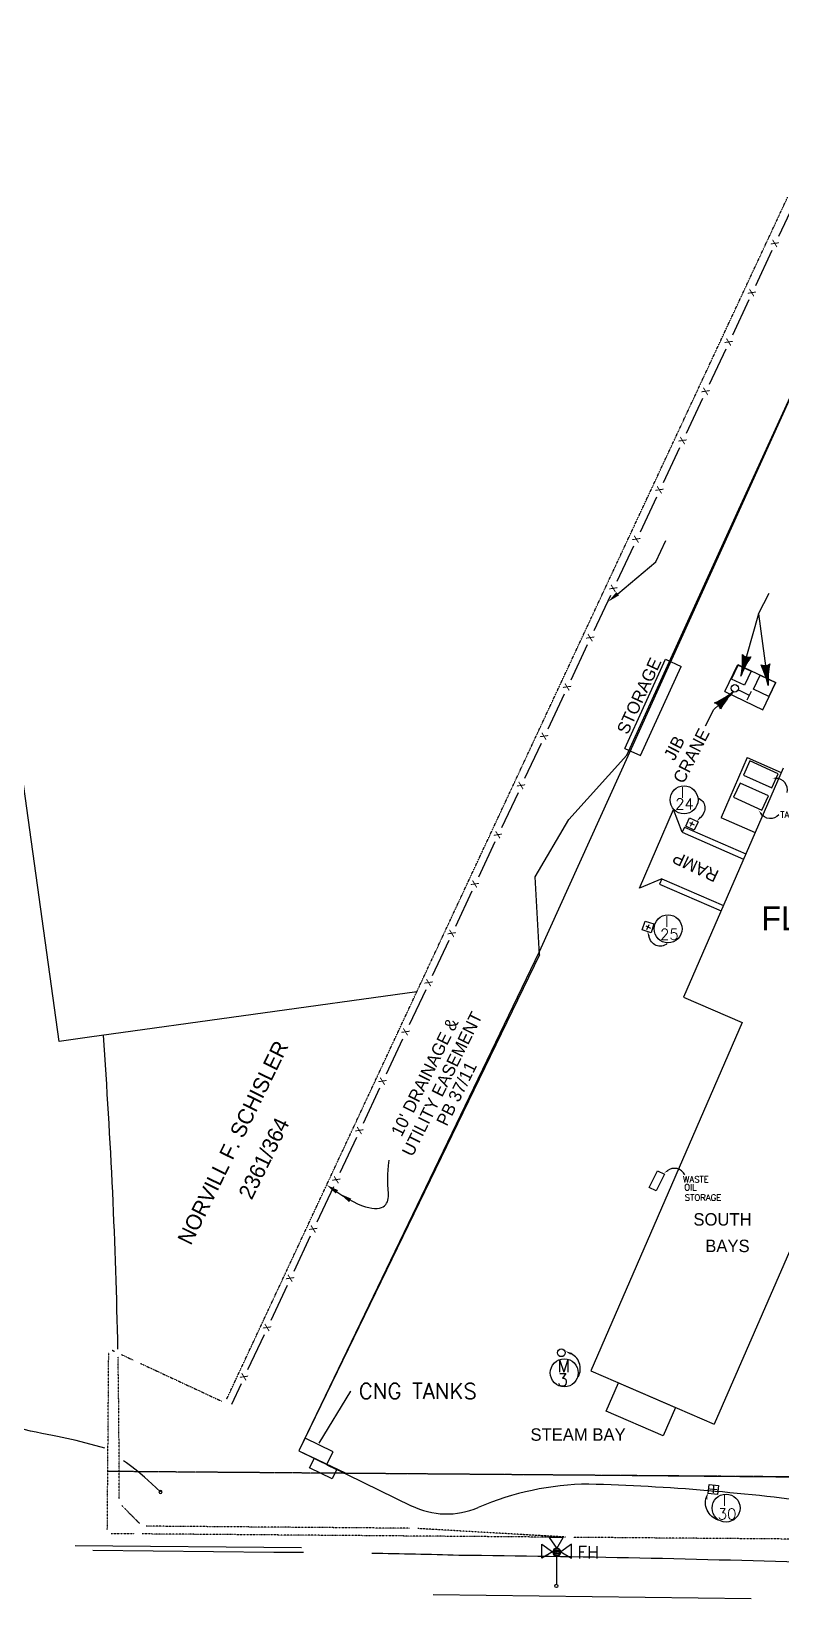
# Model space of a CAD drawing. Header units: inches. Extents: x -46627 to 16189, y -40789 to 47130.
# Drawn here: x -37545 to -31753, y -29460 to -17363 of the extents above; entities that cross this region are included whole.
import ezdxf
from ezdxf.enums import TextEntityAlignment as Align

# ---------------------------------------------------------------- set-up
doc = ezdxf.new("R2010")
doc.units = ezdxf.units.IN
doc.header["$MEASUREMENT"] = 0
doc.linetypes.add('DIVIDE', pattern=[1.25, 0.5, -0.25, 0, -0.25, 0, -0.25])
doc.linetypes.add('HIDDEN2', pattern=[0.1875, 0.125, -0.0625])
for name, color, linetype in [('10', 7, 'CONTINUOUS'), ('12', 7, 'CONTINUOUS'), ('13', 7, 'CONTINUOUS'), ('14', 7, 'CONTINUOUS'), ('15', 7, 'CONTINUOUS'), ('16', 7, 'CONTINUOUS'), ('18', 7, 'CONTINUOUS'), ('19', 7, 'CONTINUOUS'), ('20', 7, 'CONTINUOUS'), ('31', 7, 'CONTINUOUS'), ('4', 7, 'CONTINUOUS'), ('41', 7, 'CONTINUOUS'), ('5', 7, 'CONTINUOUS'), ('6', 7, 'CONTINUOUS'), ('62', 7, 'CONTINUOUS'), ('7', 7, 'CONTINUOUS'), ('8', 7, 'CONTINUOUS'), ('9', 7, 'CONTINUOUS')]:
    doc.layers.add(name, color=color, linetype=linetype)
doc.styles.add('ROMANS', font='ROMANS', dxfattribs={"height": 0.2})
doc.styles.add('txt', font='TXT', dxfattribs={"height": 0.2})
doc.dimstyles.new('MSADIM', dxfattribs={"dimtxt": 1.5, "dimasz": 1.5, "dimexe": 0.75, "dimexo": 0.75, "dimgap": 0.75, "dimtad": 0, "dimdec": 3, "dimzin": 2, "dimdsep": 46, "dimtxsty": 'txt', "dimcen": 0.75, "dimse1": 1, "dimse2": 1, "dimadec": 0, "dimazin": 0, "dimtfac": 1, "dimtdec": 3, "dimtofl": 0, "dimtmove": 0, "dimatfit": 3, "dimfxl": 1, "dimtvp": 0.75, "dimtolj": 1, "dimtzin": 2, "dimarcsym": 0})

# ---------------------------------------------------------------- blocks, each defined once
blk = doc.blocks.new('BWIRE')
at = {"layer": '16', "color": 6, "linetype": 'Continuous', "style": 'txt'}
blk.add_text('x', height=0.0833, dxfattribs=at).set_placement((0, -0.0282), align=Align.CENTER)
blk = doc.blocks.new('*O55')
at = {"layer": '6', "color": 7, "linetype": 'Continuous', "style": 'ROMANS'}
blk.add_text('CNG TANKS', height=10, dxfattribs=at).set_placement((5, 5), align=Align.TOP_LEFT)
blk = doc.blocks.new('HR')
at = {"layer": '62', "color": 32, "linetype": 'Continuous'}
blk.add_arc((-1.57, -1.83), 2.41, 49.3426, 155.0435, dxfattribs=at)
blk.add_solid([(-4.18, -1.51), (-3.76, -0.47), (-3.45, -0.67), (-3.75, -0.81)], dxfattribs=at)

msp = doc.modelspace()

# ---------------------------------------------------------------- linework, layer by layer
at = {"layer": '12', "color": 62, "linetype": 'Continuous'}
for p, q in [((-32191.5212, -22459.5863), (-32090.5028, -22249.7603)), ((-32090.5028, -22249.7603), (-31798.9736, -22388.6927)), ((-32191.5212, -22459.5863), (-31898.924, -22599.0671)), ((-31898.924, -22599.0671), (-31798.9736, -22388.6927)), ((-32850.3248, -23976.1235), (-32587.778, -23370.3563)), ((-32522.5844, -23545.4843), (-32587.778, -23370.3563)), ((-32504.4356, -23504.8931), (-32522.5844, -23545.4843)), ((-32522.5844, -23545.4843), (-32047.1636, -23751.8807)), ((-32504.4356, -23504.8931), (-32030.0816, -23710.7399)), ((-32678.3408, -23903.9195), (-32850.3248, -23976.1235)), ((-32678.3408, -23903.9195), (-32696.4908, -23944.5107)), ((-32696.4908, -23944.5107), (-32221.6172, -24151.9739)), ((-32678.3408, -23903.9195), (-32203.4672, -24111.3815))]:
    msp.add_line(p, q, dxfattribs=at)
at = {"layer": '13', "color": 7, "linetype": 'Continuous'}
for p, q in [((-32963.7128, -22897.7495), (-32650.4288, -22209.7175)), ((-32650.4288, -22209.7175), (-32530.2956, -22264.4183)), ((-32843.5808, -22952.4503), (-32530.2956, -22264.4183)), ((-32963.7128, -22897.7495), (-32843.5808, -22952.4503))]:
    msp.add_line(p, q, dxfattribs=at)
msp.add_open_spline([(-35186.8916, -26320.7039), (-35061.4352, -26405.8019), (-34893.122, -26471.6375), (-34783.352, -26420.4323), (-34790.6696, -26296.0751), (-34797.9872, -26193.6623), (-34783.352, -26076.6203)], degree=3, dxfattribs=at)
for points in [[(-35195.8736, -26333.9447), (-35177.9108, -26307.4631), (-35266.34, -26266.8143)], [(-35092.46, -26400.1595), (-35075.2772, -26373.1643), (-35164.8548, -26335.1135)]]:
    msp.add_solid(points, dxfattribs=at)
at = {"layer": '14', "color": 212, "linetype": 'Continuous'}
for points in [[(-36977.9804, -28299.9911), (-37198.6604, -28240.6031), (-37234.2284, -28231.8503), (-37270.2536, -28223.6651), (-37306.9436, -28215.8603), (-37344.5024, -28208.2439), (-37383.1364, -28200.6287), (-37423.0508, -28192.8239), (-37464.4508, -28184.6387), (-37507.5416, -28175.8859), (-37552.5344, -28166.3423), (-37599.662, -28155.6611), (-37649.1608, -28143.4631), (-37701.266, -28129.3691), (-37756.2176, -28112.9999), (-37814.252, -28093.9775), (-37875.6044, -28071.9203), (-37940.5136, -28046.4503)], [(-36548.528, -28637.0003), (-36614.1476, -28575.3791), (-36672.1244, -28523.2379), (-36723.542, -28479.4403), (-36769.4816, -28442.8463), (-36811.028, -28412.3207), (-36834.1736, -28396.8251)]]:
    msp.add_lwpolyline(points, dxfattribs=at)
msp.add_lwpolyline([(-36560.5278, -28637.0002, 1), (-36536.5278, -28637.0002, 1), (-36560.5278, -28637.0002)], format="xyb", dxfattribs=at)
msp.add_lwpolyline([(-36560.5278, -28637.0002, 1), (-36536.5278, -28637.0002, 1), (-36560.5278, -28637.0002)], format="xyb", dxfattribs=at)
at = {"layer": '15', "color": 4, "linetype": 'Continuous'}
for p, q in [((-32456.9696, -23498.0483, -0.006), (-32439.1772, -23461.8335, -0.006)), ((-32465.3084, -23469.9791, -0.006), (-32429.0936, -23487.7715, -0.006)), ((-32802.5888, -24266.3219, -0.006), (-32766.374, -24284.1143, -0.006)), ((-32794.25, -24294.3911, -0.006), (-32776.4576, -24258.1763, -0.006)), ((-32251.7204, -28619.4815, -0.006), (-32310.5948, -28614.8399, -0.006)), ((-32278.6244, -28585.9799, -0.006), (-32283.266, -28644.8543, -0.006))]:
    msp.add_line(p, q, dxfattribs=at)
at = {"layer": '15', "color": 4, "linetype": 'Continuous', "elevation": -0.0012}
for points in [[(-32494.448, -23498.9615), (-32464.2068, -23433.6203), (-32398.8656, -23463.8615), (-32429.108, -23529.2051)], [(-32829.8672, -24298.6007), (-32807.3144, -24230.2235), (-32738.9384, -24252.7763), (-32761.4912, -24321.1547)], [(-32320.6832, -28649.9867), (-32313.2504, -28578.3707), (-32241.6356, -28585.8047), (-32249.0684, -28657.4219)]]:
    msp.add_lwpolyline(points, close=True, dxfattribs=at)
at = {"layer": '15', "color": 4, "linetype": 'Continuous'}
for centre, radius in [((-32506.9971, -23294.9371, -0.0012), 108), ((-32630.1544, -24290.4595, -0.0012), 108), ((-33454.3289, -27562.3964, -0.0012), 30), ((-33431.6997, -27717.4466, -0.0012), 108), ((-32182.5307, -28761.4289, -0.0012), 108)]:
    msp.add_circle(centre, radius, dxfattribs=at)
at = {"layer": '16', "color": 6, "linetype": 'Continuous'}
for p, q in [((-31665.1784, -18706.5995), (-31777.8428, -18947.0939)), ((-31828.7492, -19055.7599), (-31956.0164, -19327.4279)), ((-32006.9228, -19436.0951), (-32134.19, -19707.7619)), ((-32185.0964, -19816.4291), (-32312.3636, -20088.0959)), ((-32363.27, -20196.7631), (-32490.5372, -20468.4299)), ((-32541.4448, -20577.0971), (-32668.7108, -20848.7651)), ((-32719.6184, -20957.4311), (-32846.8844, -21229.0991)), ((-32897.792, -21337.7663), (-33025.0592, -21609.4331)), ((-32724.8948, -21458.3015), (-32647.4336, -21293.7611)), ((-33019.1564, -21704.0675), (-32724.8948, -21458.3015)), ((-33075.9656, -21718.1003), (-33203.2328, -21989.7671)), ((-33254.1392, -22098.4343), (-33381.4064, -22370.1011)), ((-33432.3128, -22478.7683), (-33559.58, -22750.4351)), ((-33610.4864, -22859.1023), (-33737.7536, -23130.7703)), ((-33788.66, -23239.4363), (-33915.9272, -23511.1043)), ((-33966.8348, -23619.7715), (-34094.1008, -23891.4383)), ((-34145.0084, -24000.1055), (-34272.2744, -24271.7723)), ((-34323.182, -24380.4395), (-34450.4492, -24652.1063)), ((-34501.3556, -24760.7735), (-34628.6228, -25032.4415)), ((-34679.5292, -25141.1075), (-34806.7964, -25412.7755)), ((-34857.7028, -25521.4427), (-34984.97, -25793.1095)), ((-35035.8764, -25901.7767), (-35163.1436, -26173.4435)), ((-35214.05, -26282.1107), (-35341.3172, -26553.7775)), ((-35392.2248, -26662.4447), (-35519.4908, -26934.1115)), ((-35570.3984, -27042.7787), (-35697.6644, -27314.4467)), ((-35748.572, -27423.1127), (-35875.8392, -27694.7807)), ((-35926.7456, -27803.4479), (-36000.9332, -27961.8107))]:
    msp.add_line(p, q, dxfattribs=at)
msp.add_solid([(-33008.9, -21716.3471), (-33029.4128, -21691.7867), (-33092.8388, -21765.6059)], dxfattribs=at)
at = {"layer": '18', "color": 6, "linetype": 'Continuous'}
for p, q in [((-31931.168, -21858.0899), (-31850.0312, -21700.1075)), ((-31931.168, -21858.0899), (-32068.4084, -22340.6987)), ((-31931.168, -21858.0899), (-31857.1952, -22412.7503)), ((-32036.6084, -22228.8743), (-32036.6936, -22187.0123)), ((-32014.7672, -22194.2267), (-32036.6084, -22228.8743)), ((-32030.462, -22206.4007), (-32030.288, -22190.3015)), ((-32020.652, -22192.5527), (-32030.462, -22206.4007)), ((-31867.3136, -22256.4647), (-31873.1144, -22296.6539)), ((-31873.1144, -22296.6539), (-31890.4232, -22259.4359)), ((-31876.0856, -22273.5443), (-31882.3736, -22259.5223)), ((-32276.7248, -22596.5951), (-32126.5784, -22459.2155)), ((-32002.9256, -22488.9959), (-32088.3212, -22445.1383)), ((-32019.92, -22522.0871), (-31985.93, -22455.9047)), ((-32341.4156, -22722.5543), (-32276.7248, -22596.5951)), ((-32249.4584, -22556.6375), (-32213.3084, -22538.7803)), ((-32245.2176, -22561.5131), (-32229.5804, -22554.7055)), ((-32229.5804, -22554.7055), (-32237.7752, -22568.0339)), ((-32213.3084, -22538.7803), (-32234.0828, -22573.9775))]:
    msp.add_line(p, q, dxfattribs=at)
for points in [[(-32040.1052, -22409.7287), (-32139.692, -22362.5771), (-32088.3344, -22254.1055), (-31988.7476, -22301.2571)], [(-31801.1444, -22388.6927), (-31852.7636, -22497.0815), (-31970.7608, -22440.5279), (-31919.1404, -22332.1379)]]:
    msp.add_lwpolyline(points, close=True, dxfattribs=at)
msp.add_circle((-32114.7393, -22433.9307, 0), 28.5773, dxfattribs=at)
for centre, radius, start, end in [((-31458.6004, -22562.3761, 0), 648.2543, 145.14649444, 160.05028611), ((-32702.9926, -22210.964, 0), 648.2543, 348.41070833, 3.3145), ((-32007.6083, -22127.5017, 0), 66.626, 223.64250833, 284.81848611), ((-31458.6004, -22562.3761, 0), 654.4751, 145.70549167, 155.29358056), ((-32702.9926, -22210.964, 0), 654.4751, 353.16741389, 2.75550278), ((-31458.6004, -22562.3761, 0), 660.6959, 146.12515, 152.34433333), ((-32702.9926, -22210.964, 0), 660.6959, 356.11666111, 2.33584444), ((-31886.8257, -22192.647, 0), 66.626, 247.01855556, 308.19453333), ((-32492.0185, -22545.1624, 0), 648.2543, 11.78675556, 26.69054722), ((-32492.0185, -22545.1624, 0), 654.4751, 16.54346111, 26.13155), ((-32492.0185, -22545.1624, 0), 660.6959, 19.49270833, 25.71189167), ((-31210.3376, -22374.0006, 0), 660.6959, 169.50119722, 175.72038056), ((-31210.3376, -22374.0006, 0), 654.4751, 169.08153889, 178.66962778), ((-31210.3376, -22374.0006, 0), 648.2543, 168.52254167, 183.42633333), ((-32529.0485, -21951.4473, 0), 648.2543, 293.45340278, 308.35719444), ((-32529.0485, -21951.4473, 0), 654.4751, 294.0124, 303.60048889), ((-31654.8481, -22904.2201, 0), 654.4751, 141.47432222, 151.06241111), ((-31654.8481, -22904.2201, 0), 648.2543, 136.71761667, 151.62140833), ((-32290.3814, -22609.9026, 0), 66.626, 11.94941667, 73.12539444), ((-32529.0485, -21951.4473, 0), 660.6959, 294.43205833, 300.65124167), ((-31654.8481, -22904.2201, 0), 660.6959, 144.42356944, 150.64275278)]:
    msp.add_arc(centre, radius, start, end, dxfattribs=at)
at = {"layer": '19', "color": 2, "linetype": 'Continuous'}
msp.add_line((-33491.1032, -29133.7643, -0.0012), (-33491.1032, -29349.6107, -0.0012), dxfattribs=at)
at = {"layer": '19', "color": 2, "linetype": 'Continuous', "elevation": -0.0012}
for points in [[(-33440.102, -28988.9471), (-33548.2844, -28988.9471), (-33489.4604, -29072.7563)], [(-33605.7992, -29148.5951), (-33605.7992, -29040.4127), (-33521.99, -29099.2367)], [(-33375.3236, -29148.5951), (-33375.3236, -29040.4127), (-33459.1328, -29099.2367)]]:
    msp.add_lwpolyline(points, close=True, dxfattribs=at)
at = {"layer": '19', "color": 2, "linetype": 'Continuous', "extrusion": (0, 0, -1)}
for centre, radius in [((33489.6222, -29101.5619, 0.0012), 31.077), ((33489.6228, -29101.5613, 0.0012), 24.8616), ((33489.6239, -29101.5603, 0.0012), 14.9169), ((33489.6249, -29101.5594, 0.0012), 5.9668)]:
    msp.add_circle(centre, radius, dxfattribs=at)
at = {"layer": '19', "color": 2, "linetype": 'Continuous'}
msp.add_circle((-33492.7141, -29361.8336, -0.0012), 12.5475, dxfattribs=at)
at = {"layer": '20', "color": 32, "linetype": 'Continuous', "elevation": -0.0012}
for points in [[(-32047.466, -23103.8711), (-31828.7612, -23202.7055), (-31779.3428, -23093.3531), (-31998.0488, -22994.5175)], [(-32124.4388, -23274.5639), (-31905.734, -23373.3983), (-31856.3156, -23264.0459), (-32075.0216, -23165.2103)], [(-32658.0104, -26184.0443), (-32721.5192, -26313.2819), (-32775.3716, -26286.8195), (-32711.858, -26157.5819)]]:
    msp.add_lwpolyline(points, close=True, dxfattribs=at)
at = {"layer": '31', "color": 6, "linetype": 'Continuous'}
msp.add_line((-31873.2284, -22257.4751), (-31876.0856, -22273.5443), dxfattribs=at)
at = {"layer": '4', "color": 230, "linetype": 'Continuous'}
for p, q in [((-32083.4576, -21051.4127), (-30399.728, -17363.2427)), ((-33623.9, -24492.1079), (-33657.104, -23889.5855)), ((-33623.9, -24492.1079), (-35479.79, -28318.4927)), ((-35479.79, -28318.4927), (-34612.2692, -28743.8003))]:
    msp.add_line(p, q, dxfattribs=at)
at = {"layer": '4', "color": 1, "linetype": 'Continuous'}
for p, q in [((-35672.9024, -29104.2635), (-37070.81, -29089.1579)), ((-34443.7232, -29429.5079, -0.0012), (-31989.4256, -29460.3419, -0.0012))]:
    msp.add_line(p, q, dxfattribs=at)
at = {"layer": '4', "color": 230, "linetype": 'Continuous'}
msp.add_lwpolyline([(-33657.104, -23889.5855), (-33396.8456, -23445.8735), (-32948.1896, -22950.5291), (-32083.4576, -21051.4127)], dxfattribs=at)
for centre, radius, start, end in [((-33215.6059, -30817.9748, 0), 2241.6937, 90.69693611, 113.14038889), ((-33711.3721, -45368.2555, 0), 16798.343, 82.13129444, 88.40183611), ((-34339.7719, -28186.7875, 0), 619.6201, 243.954675, 293.11289722)]:
    msp.add_arc(centre, radius, start, end, dxfattribs=at)
at = {"layer": '4', "color": 1, "linetype": 'Continuous'}
for centre, radius, start, end in [((-35696.6845, -77553.6326, 0), 48448.9059, 89.70036111, 89.97224722), ((-35696.6845, -77553.6326, 0), 48448.9059, 88.28445556, 89.07648889), ((-35416.5754, -151691.6572, 0), 122570.8018, 88.145719444, 89.452922222)]:
    msp.add_arc(centre, radius, start, end, dxfattribs=at)
at = {"layer": '41', "color": 94, "linetype": 'Continuous', "extrusion": (4.13697e-08, -1.54185e-08, 1), "elevation": -0.0019}
msp.add_lwpolyline([(-35479.79, -28318.4927), (-35122.568, -28488.8267), (-30968.2628, -28527.7487), (-29346.0992, -28521.2051), (-26633.5952, -28573.5551), (-26161.322, -27530.6495), (-26087.7356, -27152.7527), (-27773.1068, -26475.3311), (-25792.4312, -22112.7863), (-26142.374, -21949.1951), (-25956.1856, -21519.9683), (-31222.85, -19164.1511), (-33624.1412, -24468.3623)], close=True, dxfattribs=at)
at = {"layer": '5', "color": 252, "linetype": 'HIDDEN2'}
msp.add_line((-29454.3476, -28538.2247), (-36955.3316, -28478.5955), dxfattribs=at)
at = {"layer": '6', "color": 7, "linetype": 'Continuous'}
for p, q in [((-32020.6724, -22968.5435), (-32221.6856, -23430.7235)), ((-32020.6724, -22968.5435), (-31756.6172, -23083.5167)), ((-31742.2592, -23050.5047), (-32510.564, -24817.0283)), ((-32221.8752, -23430.6407), (-31957.82, -23545.6139)), ((-32510.564, -24817.0283), (-32057.0396, -25013.5259)), ((-32057.0396, -25013.5259), (-33225.4688, -27700.9751)), ((-31116.7004, -25454.6483), (-32273.558, -28114.3139)), ((-33225.4688, -27700.9751), (-32273.558, -28114.3139)), ((-35432.2484, -28221.5195), (-35479.79, -28318.4927)), ((-35216.3084, -28326.2555), (-35432.2484, -28221.5195)), ((-35397.2708, -28451.8775), (-35360.6132, -28376.2979)), ((-35360.6132, -28376.2979), (-35263.4396, -28423.4291)), ((-35264.864, -28426.3667), (-35189.2844, -28463.0243)), ((-35263.4396, -28423.4291), (-35216.3084, -28326.2555)), ((-35224.5176, -28535.6663), (-35397.2708, -28451.8775)), ((-35187.86, -28460.0867), (-35224.5176, -28535.6663))]:
    msp.add_line(p, q, dxfattribs=at)
msp.add_lwpolyline([(-33108.0164, -28013.6231), (-33012.4256, -27793.4819), (-32572.1432, -27984.6635), (-32667.734, -28204.8047)], close=True, dxfattribs=at)
at = {"layer": '7', "color": 32, "linetype": 'Continuous'}
for p, q in [((-37330.5368, -25159.5479), (-37977.644, -20503.9043)), ((-34569.4808, -24775.7771), (-37097.5772, -25127.1671)), ((-37097.5772, -25127.1671), (-37330.5368, -25159.5479))]:
    msp.add_line(p, q, dxfattribs=at)
msp.add_arc((-83184.7717, -28462.618), 46316.64, 1.14926111, 4.14831111, dxfattribs=at)
at = {"layer": '9', "color": 3, "linetype": 'DIVIDE'}
for p, q in [((-36037.5404, -27921.1367), (-31707.2432, -18643.3511)), ((-36958.9088, -28928.5811), (-36948.0308, -27560.6243)), ((-36920.5928, -27543.2831), (-36904.0556, -27550.9787)), ((-36849.6584, -27576.2939), (-36757.3988, -27619.2275)), ((-36703.0004, -27644.5427), (-36077.4272, -27935.6639)), ((-36711.2288, -28879.3415), (-36847.7936, -28740.6515)), ((-34622.6456, -28917.1571), (-36660.1808, -28900.9559)), ((-36749.1548, -28960.2491), (-36929.1488, -28958.8187)), ((-33423.2192, -28986.6887), (-36689.156, -28960.7267)), ((-33423.17, -28985.1911), (-34562.6972, -28919.1311)), ((-29488.1624, -29017.9703), (-33363.2216, -28987.1663))]:
    msp.add_line(p, q, dxfattribs=at)
at = {"layer": '9', "color": 5, "linetype": 'Continuous'}
msp.add_line((-35460.6536, -29069.2331), (-37206.7448, -29053.6931), dxfattribs=at)
at = {"layer": '9', "color": 3, "linetype": 'DIVIDE'}
msp.add_arc((-83184.7717, -28462.618), 46316.64, 359.71961389, 1.07504167, dxfattribs=at)

# ---------------------------------------------------------------- block references
at = {"layer": '15', "color": 4, "linetype": 'Continuous'}
for p, xscale, yscale, zscale, rotation in [((-32401.6556, -23280.5663, -0.006), 39.93423690003202, -51.45794113842604, 5.761841786652262, 111.5680873281015), ((-32636.2052, -24403.1663, -0.006), 39.93424593750731, -51.45792040000487, 5.761841786652262, 352.4840318777383), ((-32228.894, -28857.9215, -0.006), 53.98542805109153, -47.98350040991059, 50.98440963361708, 311.4126632634363)]:
    msp.add_blockref('HR', p, dxfattribs=dict(at, xscale=xscale, yscale=yscale, zscale=zscale, rotation=rotation))
at = {"layer": '15', "color": 4, "linetype": 'Continuous', "extrusion": (0, 0, -1), "xscale": 50.28803601096128, "yscale": -45.31792331596992, "zscale": 2.485014994318923, "rotation": 261.3548292375882}
msp.add_blockref('HR', (33323.624, -27747.3827, 0.006), dxfattribs=at)
at = {"layer": '16', "color": 6, "linetype": 'Continuous', "xscale": 840.0000000000091, "yscale": 840.0000000000091, "zscale": 840, "rotation": 64.89861111111111}
for p in [(-31803.296, -19001.4275), (-31981.4696, -19381.7615), (-32159.6432, -19762.0955), (-32337.8168, -20142.4295), (-32515.9904, -20522.7635), (-32694.1652, -20903.0975), (-32872.3388, -21283.4327), (-33050.5124, -21663.7667), (-33228.686, -22044.1007), (-33406.8596, -22424.4347), (-33585.0332, -22804.7687), (-33763.2068, -23185.1039), (-33941.3804, -23565.4379), (-34119.5552, -23945.7719), (-34297.7288, -24326.1059), (-34475.9024, -24706.4399), (-34654.076, -25086.7739), (-34832.2496, -25467.1091), (-35010.4232, -25847.4431), (-35188.5968, -26227.7771), (-35366.7704, -26608.1111), (-35544.9452, -26988.4451), (-35723.1188, -27368.7803), (-35901.2924, -27749.1143)]:
    msp.add_blockref('BWIRE', p, dxfattribs=at)
at = {"layer": '20', "color": 32, "linetype": 'Continuous', "zscale": 36}
for p, xscale, yscale, rotation in [((-31712.1716, -23237.6171, -0.0012), 35.99998525314934, 35.99998525314934, 295.9470874107911), ((-31775.8988, -23411.1179, -0.0012), 35.99996212389901, -35.99996212389901, 7.298159644461126), ((-32501.642, -26190.1715, -0.0012), 35.99996329176341, 35.99996329176341, 334.8150839691519)]:
    msp.add_blockref('HR', p, dxfattribs=dict(at, xscale=xscale, yscale=yscale, rotation=rotation))
at = {"layer": '6', "color": 7, "linetype": 'Continuous', "xscale": 12, "yscale": 12, "zscale": 12}
msp.add_blockref('*O55', (-35077.9388, -27858.4019, -0.0012), dxfattribs=at)

# ---------------------------------------------------------------- texts
at = {"layer": '10', "color": 253, "linetype": 'Continuous', "style": 'txt', "width": 0.998002}
msp.add_text('RAMP', height=96.0912, rotation=154.84763448, dxfattribs=at).set_placement((-32418.3366, -23811.5639), align=Align.MIDDLE)
at = {"layer": '13', "color": 7, "linetype": 'Continuous', "style": 'txt'}
msp.add_text('STORAGE', height=96, rotation=65.15616336, dxfattribs=at).set_placement((-32942.6096, -22797.2507))
for s, p in [("10' DRAINAGE &", (-34509.0903, -25434.7716)), ('PB 37/11', (-34265.0108, -25561.3962))]:
    msp.add_text(s, height=96, rotation=63.59437303, dxfattribs=at).set_placement(p, align=Align.MIDDLE)
at = {"layer": '13', "color": 7, "linetype": 'Continuous', "style": 'txt', "width": 0.999838}
msp.add_text('UTILITY EASEMENT', height=96, rotation=63.59355082, dxfattribs=at).set_placement((-34374.8193, -25487.2836), align=Align.MIDDLE)
at = {"layer": '15', "color": 4, "linetype": 'Continuous', "style": 'ROMANS'}
for s, p in [('I', (-32533.4648, -23280.3803, -0.0012)), ('24', (-32574.9032, -23368.4015, -0.0012)), ('I', (-32653.7696, -24276.1463, -0.0012)), ('25', (-32692.2824, -24375.4235, -0.0012)), ('I', (-32209.652, -28744.2227, -0.0012)), ('30', (-32246.7836, -28848.8411, -0.0012))]:
    msp.add_text(s, height=84, dxfattribs=at).set_placement(p)
for s, p in [('M', (-33436.0988, -27663.2987, -0.0012)), ('3', (-33444.8948, -27771.2171, -0.0012))]:
    msp.add_text(s, height=96, dxfattribs=at).set_placement(p, align=Align.MIDDLE)
at = {"layer": '18', "color": 6, "linetype": 'Continuous', "style": 'txt'}
for s, width, p in [('CRANE', 0.999838, (-32450.9335, -22954.4422)), ('JIB', 1.002237, (-32581.8128, -22894.9184))]:
    msp.add_text(s, height=96, rotation=62.81582059, dxfattribs=dict(at, width=width)).set_placement(p, align=Align.MIDDLE)
at = {"layer": '19', "color": 2, "linetype": 'Continuous', "style": 'ROMANS'}
msp.add_text('FH', height=96, dxfattribs=at).set_placement((-33247.0244, -29102.2151, -0.0012), align=Align.MIDDLE)
at = {"layer": '20', "color": 32, "linetype": 'Continuous', "style": 'ROMANS'}
for s, p in [('TANKS', (-31664.1668, -23408.9543, -0.0012)), ('WASTE', (-32415.2012, -26223.4451, -0.0012)), ('OIL', (-32456.9864, -26285.1143, -0.0012)), ('STORAGE', (-32360.2208, -26364.4043, -0.0012))]:
    msp.add_text(s, height=48, dxfattribs=at).set_placement(p, align=Align.MIDDLE)
at = {"layer": '6', "color": 7, "linetype": 'Continuous', "style": 'txt'}
msp.add_text('FLEET SERVICES', height=184.574037, dxfattribs=at).set_placement((-30867.6861, -24301.7285), align=Align.CENTER)
for s, p in [('SOUTH', (-32434.76, -26580.9515)), ('BAYS', (-32343.23, -26785.6379)), ('STEAM BAY', (-33692.4296, -28241.6975))]:
    msp.add_text(s, height=96, dxfattribs=at).set_placement(p)
at = {"layer": '8', "color": 52, "linetype": 'Continuous', "style": 'txt'}
for s, width, p in [('NORVILL F. SCHISLER', 1.00024, (-35989.384, -25940.18)), ('2361/364', 0.99984, (-35753.1427, -26060.6632))]:
    msp.add_text(s, height=120, rotation=63.90551647, dxfattribs=dict(at, width=width)).set_placement(p, align=Align.MIDDLE)

# ---------------------------------------------------------------- leaders
at = {"layer": '6', "color": 7, "linetype": 'Continuous', "annotation_type": 0, "has_hookline": 1, "hookline_direction": 0}
msp.add_leader([(-35322.8432, -28259.0699, -0.0012), (-35079.4388, -27858.4019, -0.0012), (-35077.9388, -27858.4019, -0.0012)], dimstyle='MSADIM', dxfattribs=at)

doc.saveas('drawing.dxf')
